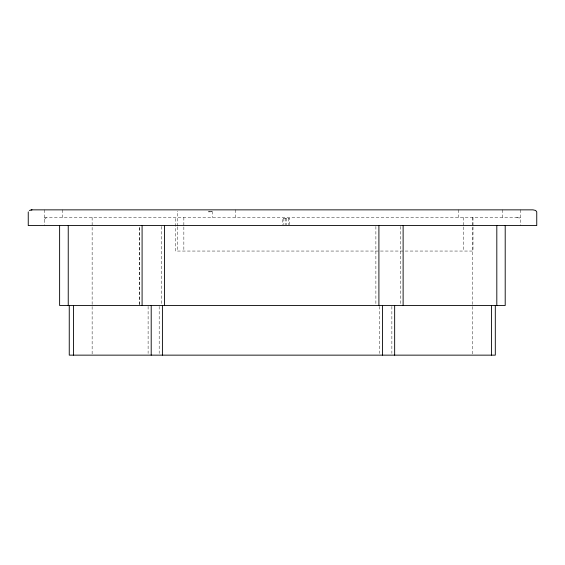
<?xml version="1.0" encoding="UTF-8"?>
<svg xmlns="http://www.w3.org/2000/svg" width="565" height="565" viewBox="0 0 565 565"><rect width="100%" height="100%" fill="white"/><g stroke="black" fill="none" stroke-linecap="round" stroke-linejoin="round"><path stroke-width="0.42" stroke-dasharray="2.83 2.12" d="M177.219 226.071L177.262 211.352M211.183 211.868L211.31 211.352M44.487 219.467L45.596 218.048L48.265 217.454M212.405 211.352L212.278 217.454M177.219 211.868L177.354 211.352M44.487 217.454L520.513 217.454M516.735 217.454L519.405 218.048L520.513 219.467M520.513 209.855L520.513 225.569M502.617 209.855L502.617 217.454M473.004 217.454L473.004 226.071M473.004 226.932L473.004 251.051L175.376 251.051L175.376 217.454M472.693 217.454L472.693 355.145M463.547 217.454L463.547 226.071M463.547 226.932L463.547 251.051M458.498 209.855L458.498 217.454M400.317 226.445L400.317 304.627M391.87 306.378L391.87 353.4M379.652 306.378L379.652 353.4M375.88 226.445L375.88 304.627M289.676 224.764L289.676 218.302L282.415 218.302L282.415 224.764M288.221 218.302L288.221 224.764M286.773 218.302L286.773 224.764M285.318 218.302L285.318 224.764M283.863 218.302L283.863 224.764M235.534 209.855L235.534 217.454M183.851 217.454L183.851 226.071M183.851 226.932L183.851 251.051M177.219 226.932L177.219 251.051M161.703 226.445L161.703 304.627M159.182 306.378L159.182 353.4M148.108 306.378L148.108 353.4M92.137 217.454L92.137 354.262M62.383 209.855L62.383 217.454M44.487 209.855L44.487 225.569M208.315 211.352L208.195 211.868L211.967 211.868L212.094 211.352L208.315 211.352M139.562 304.627L139.562 226.445L139.555 304.627"/><path stroke-width="0.85" d="M29.359 210.448L32.028 209.855L532.972 209.855L535.641 210.448L536.75 211.868L536.75 225.569L28.25 225.569L28.25 211.868M31.047 209.926L32.028 209.855M505.202 225.569L505.202 305.51L59.622 305.51L59.622 225.569M496.812 225.569L496.812 305.51M495.307 305.51L495.307 355.145L69.255 355.145L69.255 305.51M491.451 305.51L491.451 355.145M403.12 225.569L403.12 305.51M394.652 305.51L394.652 355.145M382.547 305.51L382.547 355.145M378.903 225.569L378.903 305.51M164.507 225.569L164.507 305.51M162.409 305.51L162.409 355.145M151.201 305.51L151.201 355.145M142.09 225.569L142.09 305.51M73.542 305.51L73.542 355.145M68.238 225.569L68.238 305.51"/></g></svg>
